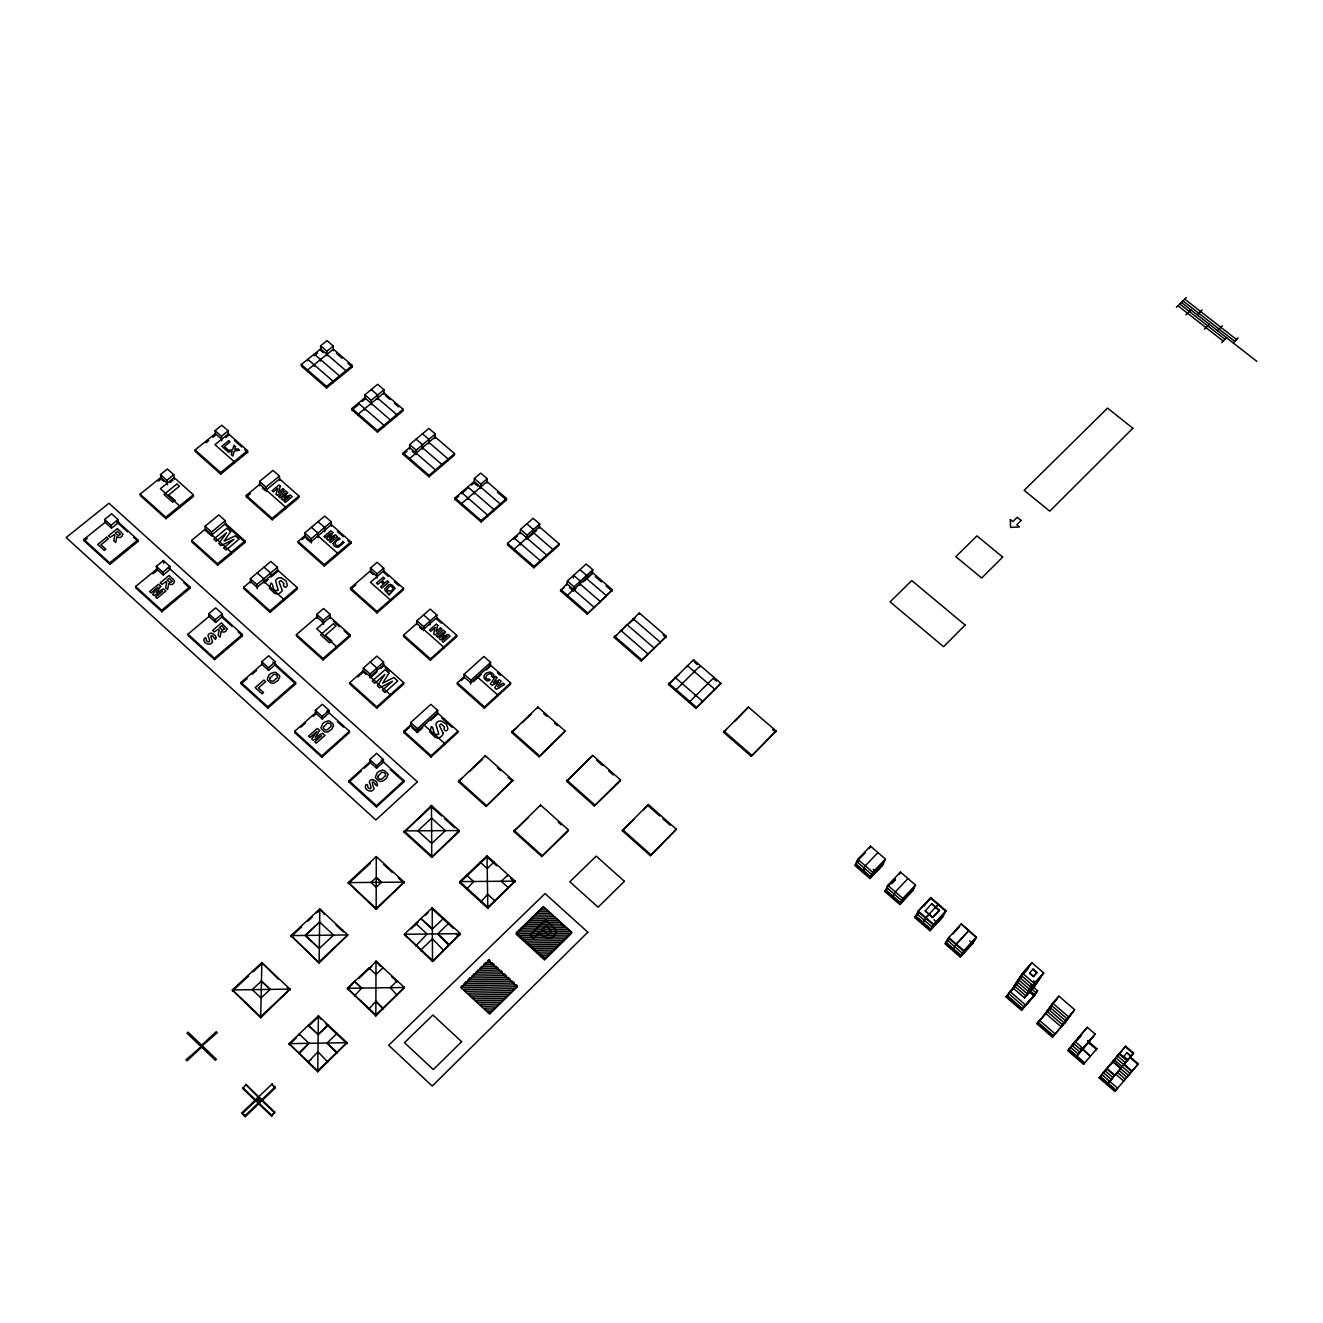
<?xml version="1.0" encoding="UTF-8"?>
<svg xmlns="http://www.w3.org/2000/svg" width="1323" height="1323" viewBox="0 0 1323 1323"><rect width="100%" height="100%" fill="white"/><g stroke="black" fill="none" stroke-linecap="round" stroke-linejoin="round"><path stroke-width="1.5" d="M366.058 674.416L363.362 672.018L363.378 668.032L376.89 656.109L383.604 662.112L383.538 666.081L380.859 668.462M364.768 410.18L364.768 408.675M383.968 394.32L384.017 389.772L377.65 384.282L364.834 394.833L364.817 399.381L362.254 401.497M371.184 404.888L371.201 400.34L364.834 394.833M370.076 678.021L370.093 674.069L383.604 662.112M388.251 576.332L383.687 572.313L383.753 568.113L377.154 562.292L370.523 568.014L370.506 572.197L373.136 574.529M369.745 759.567L369.729 762.031L376.559 768.216L383.422 761.998L383.455 759.534L376.625 753.366L369.745 759.567L376.592 765.769L376.559 768.216M368.885 968.965L376.013 961.126L404.408 987.471L375.848 1015.932L347.387 988.298L368.902 967.841L375.98 974.472L383.108 967.642L383.075 968.767M368.72 1009.267L375.914 1001.313L383.009 1009.052M377.584 399.596L377.617 395.048L371.25 389.541M358.335 415.505L358.318 414L383.984 392.815L403.102 409.303L403.068 410.808L377.485 432.125L377.502 430.62L351.951 408.46L364.817 397.859L390.335 419.937L390.318 421.442M377.088 578.019L377.121 573.835L383.753 568.113M377.088 576.58L370.506 570.759L350.545 587.974L350.545 589.413L376.989 612.88L377.005 611.474L403.515 588.338L383.703 570.858L370.457 582.318L390.302 599.865L390.268 601.304M390.235 696.096L390.268 694.74L363.362 670.629L349.801 682.618L349.801 683.991L376.724 708.185L376.724 706.829L403.73 682.718L383.571 664.708L370.076 676.648M370.473 761.37L349.024 780.752L349.04 782.042L376.443 806.98L376.46 805.724L403.945 780.57L381.156 759.948M376.294 857.767L376.311 856.593L404.177 882.11L376.145 909.496L348.23 882.606L376.311 856.593L376.145 909.496M375.848 1015.932L376.013 961.126L380.247 966.137M383.918 426.767L383.935 425.278L358.401 403.151L358.401 404.673L351.968 409.981L377.485 432.125M396.702 416.117L396.735 414.612L377.601 398.091M409.617 459.991L409.65 458.519L435.168 436.954L454.533 453.64L454.434 455.112L428.999 476.809L403.168 454.401L403.201 452.913L409.617 447.521L435.449 469.897L435.383 471.352M403.515 588.338L403.465 589.777L376.989 612.88M443.536 648.468L443.618 647.079L416.877 623.398L403.614 635.106L403.581 636.512L430.322 660.26L456.667 636.727L456.766 635.338L436.722 617.643L423.542 629.301M409.568 448.993L409.717 444.561L428.867 428.42L435.317 433.977L435.102 438.442M403.73 682.718L403.68 684.074L376.724 708.185M403.796 732.512L403.829 731.189L410.593 725.087L417.39 731.189L437.533 712.915L457.94 731.156L457.841 732.479L431.033 757.004L403.796 732.512L409.187 727.633M201.642 1047.188L201.708 1045.236L216.228 1031.692L217.22 1032.651L186.014 1059.855L187.023 1060.814L201.642 1047.188L215.335 1060.302L216.41 1059.293L202.7 1046.195M376.443 806.98L403.895 781.843L403.945 780.57M397.264 995.343L390.186 987.636L397.297 980.823L397.264 981.931L391.591 976.672M416.017 454.583L416.166 450.151L435.317 433.977M404.011 832.084L431.463 805.509L459.164 830.563L459.064 831.737L431.761 857.337L404.011 832.084L429.958 808.055M410.543 726.41L410.692 722.573L430.885 704.332L437.681 710.401L437.45 714.255L430.769 720.324M422.401 449.175L422.566 444.743L416.117 439.17M441.27 623.133L436.64 619.048L436.871 614.98L430.19 609.093L416.977 620.735L416.828 624.803L416.877 623.398M428.751 443.8L428.95 439.352L422.5 433.795M411.9 727.633L417.34 732.512L417.506 728.692L437.681 710.401M428.999 476.809L429.065 475.337L454.533 453.64M423.492 630.707L423.674 626.655L436.871 614.98M430.074 624.869L430.273 620.818L423.592 614.914M415.62 924.595L415.67 923.487L427.131 934.071M415.703 945.962L427.131 934.021M430.322 660.26L430.405 658.887L456.766 635.338M441.75 465.928L441.832 464.456L422.45 447.703M420.846 919.634L420.912 918.526L432.356 929.044L443.652 918.278L443.569 919.386M431.033 757.004L431.1 755.714L457.94 731.156M448.1 460.52L448.183 459.048L428.817 442.329M421.012 950.857L421.078 949.765M431.827 856.179L404.061 830.894L459.164 830.563L431.761 857.337L431.463 805.509L431.397 806.716L441.584 815.944M461.495 504.989L461.595 503.567L486.963 481.622L506.544 498.506L506.411 499.945L481.109 522.006L454.98 499.333L455.062 497.895L474.147 481.456L500.243 503.997L500.111 505.436M444.478 744.7L444.561 743.394L424.121 725.087M461.347 493.843L461.446 492.404L487.592 515.044L487.459 516.466M432.588 960.382L404.292 934.286L460.421 933.641L432.522 961.474L404.292 934.286L432.208 907.793L460.421 933.641L432.522 961.474L432.208 907.793L432.141 908.918L453.26 928.266M467.697 488.369L467.796 486.93L493.926 509.52L493.793 510.943M467.862 499.482L467.962 498.043M457.345 682.817L457.245 684.173L484.334 708.235L510.513 684.272L510.661 682.916L490.37 665.006L470.707 682.833L463.943 676.847L457.345 682.817L484.466 706.895L484.334 708.235M471.501 485.094L474.031 482.912L474.362 478.546L480.696 473.088L487.211 478.711L486.847 483.06M474.213 494.008L474.312 492.553M486.318 669.934L490.238 666.379L490.618 662.41L483.871 656.456L464.141 674.283L463.844 678.219L461.198 680.601M443.85 950.575L432.439 938.9L421.078 949.815M480.53 488.518L480.877 484.185L487.211 478.711M458.453 781.661L485.293 755.648L512.828 780.239L486.021 806.451L458.453 781.661L462.471 777.924M481.109 522.006L481.225 520.584L506.544 498.506M448.844 924.231L448.944 923.123L437.665 933.955L449.076 945.565M470.591 684.206L470.922 680.27L490.618 662.41M494.025 862.133L515.077 881.135L487.79 908.339L459.693 882.772L459.792 881.614L487.029 855.766L494.025 862.083L493.892 863.258M466.523 876.273L466.622 875.131L473.634 881.548L466.688 889.139M485.177 756.888L485.293 755.648M546.465 556.487L546.631 555.098L520.204 532.243L507.552 543.406L507.404 544.811L533.847 567.765L558.984 545.291L559.182 543.902L539.371 526.802L514.151 549.144L514.002 550.533M497.465 696.212L497.597 694.873L477.272 676.88M513.737 539.222L513.886 537.816L540.346 560.737L540.164 562.126M480.133 863.357L480.249 862.199L487.244 868.583L494.025 862.083M486.021 806.451L512.828 780.239M520.055 533.649L520.518 529.415L533.119 518.285L539.718 523.974L539.205 528.224M480.745 901.939L487.691 894.265L494.736 900.715L494.604 901.79M520.336 544.944L520.485 543.538M526.637 539.354L527.116 535.12L539.718 523.974M487.79 908.339L487.029 855.766L486.897 856.924L496.687 865.788M532.921 533.781L533.434 529.547L526.819 523.842M511.588 732.429L537.849 706.978L565.219 731.123L538.99 756.773L511.588 732.429L518.136 726.36M533.847 567.765L534.012 566.376L559.182 543.902M507.9 875.925L508.049 874.768L501.285 881.3L508.313 887.667L508.164 888.758M513.787 831.406L540.528 804.996L568.394 829.885L568.179 831.076L541.719 856.51L513.787 831.406L528.34 817.581M552.733 550.881L552.915 549.492L533.086 532.375M537.684 708.252L537.849 706.978M567.137 596.623L567.335 595.267L592.406 572.545L612.45 589.826L587.214 614.054L560.456 590.835L566.955 583.774L593.713 606.959L593.498 608.315M538.99 756.773L565.219 731.123M566.757 585.146L567.352 581.029L586.172 564.028L592.853 569.783L592.175 573.917L583.443 581.839M573.223 578.101L573.636 575.34L580.334 581.128L579.689 585.246M540.346 806.187L540.528 804.996M569.419 587.462L573.421 590.918L574.05 586.817L592.853 569.783M541.719 856.51L568.394 829.885M585.94 579.573L586.602 575.439L579.921 569.667M587.214 614.054L612.45 589.826M566.591 781.281L592.754 755.416L620.454 779.875L620.189 781.099L594.341 805.939L566.591 781.281L592.754 755.416M599.749 602.593L599.981 601.237L579.904 583.873M605.984 596.888L606.215 595.515L586.155 578.201M614.153 637.405L639.323 612.996L666.345 636.313L641.225 660.905L614.153 637.405L616.65 635.09M594.341 805.939L620.454 779.875M632.841 620.09L633.122 618.751L660.16 642.102L659.879 643.425M639.042 614.335L639.323 612.996M641.225 660.905L666.345 636.313M647.46 655.067L647.741 653.744L620.652 630.277L620.404 631.617L626.887 624.506L653.959 647.923L653.678 649.229M622.273 830.745L648.32 804.483L676.367 829.24L650.37 855.7L622.273 830.745L633.717 819.599M668.479 684.537L693.55 659.764L720.903 683.346L695.898 708.334L668.479 684.537L678.815 674.73M674.697 678.649L674.995 677.359L702.43 701.107L702.083 702.381M675.325 690.474L700.363 665.634L700.032 666.941M643.739 809.858L648.32 804.483M681.527 684.57L681.841 683.28M687.067 666.908L687.381 665.601L714.767 689.25L714.403 690.54M693.219 661.07L693.55 659.764M693.88 672.795L694.211 671.505M689.035 702.364L714.04 677.442L713.692 678.732L716.438 681.097M650.37 855.7L676.367 829.24M695.22 696.427L695.551 695.154M695.898 708.334L720.903 683.346M707.557 684.619L707.904 683.33M723.483 732.247L748.421 707.077L776.105 730.957L751.232 756.326L723.483 732.247L726.36 729.436M748.421 707.077L735.042 721.002M751.232 756.326L776.105 730.957M857.784 859.289L855.022 865.556L869.906 878.505L882.524 865.325L885.434 859.074L870.484 846.125L857.784 859.289L872.767 872.287L869.906 878.505M869.459 848.423L870.484 846.125M862.96 870.898L862.464 872.022L864.994 869.393M863.224 870.336L865.275 865.788L877.959 852.591M876.488 871.344L873.246 869.327M912.672 890.677L899.838 904.519L884.839 891.487L887.783 885.352L900.434 872.055L915.483 885.087L912.39 891.222M899.342 874.321L900.434 872.055M892.33 898.003L892.876 896.895M893.141 896.332L895.324 891.884L907.958 878.571M899.838 904.519L902.865 898.433L915.483 885.087M914.871 917.6L918.278 911.018L930.863 897.606L946.028 910.737L942.456 917.286L929.953 930.714L914.871 917.6L919.32 912.589M930.863 897.606L923.834 906.338M925.224 910.952L932.814 917.534L925.224 910.952L931.805 903.675L939.396 910.257L932.814 917.534M931.805 903.675L939.098 910.803M922.396 924.149L922.974 923.057M923.256 922.528L925.852 917.616L938.437 904.171L935.344 907.71M929.953 930.714L933.459 924.215L918.278 911.018M936.8 922.908L934.071 919.75M961.226 923.901L976.159 937.643L963.657 951.237L948.376 937.974L961.226 923.901L976.473 937.097L972.703 943.514L960.266 957.058L945.085 943.861L948.69 937.445L963.971 950.708L960.266 957.058M952.659 950.46L953.271 949.401M953.569 948.872L956.314 944.076L968.849 930.499L956.016 944.605M1028.351 990.15L1034.503 995.475L1021.472 1010.292L1006.092 996.93L1016.874 983.419M1022.481 973.199L1012.889 987.851L1024.482 997.906L1033.776 987.537L1043.665 972.901L1031.907 962.747L1022.481 973.199L1034.255 983.386L1024.482 997.906M1031.907 962.747L1021.091 975.316L1032.833 985.486L1042.226 975.018M1029.542 973.1L1033.461 976.49L1029.542 973.1L1033.031 969.081L1036.967 972.471L1033.461 976.49M1033.031 969.081L1036.604 973M1013.782 1003.611L1014.46 1002.602M1021.472 1010.292L1037.645 990.877L1030.882 985.023M1033.809 996.5L1037.645 990.877M1065.759 1021.753L1052.397 1037.182L1036.901 1023.721L1051.702 1006.323M1052.711 1003.115L1045.55 1013.269L1061.079 1026.747L1074.607 1009.681L1058.929 996.12L1052.711 1003.115L1068.405 1016.709M1049.222 1009.846L1049.933 1008.854L1036.901 1023.721M1054.58 1002.272L1058.929 996.12M1044.641 1030.435L1045.352 1029.459M1052.397 1037.182L1067.214 1019.768M1064.668 1023.241L1074.607 1009.681M1080.18 1036.686L1081.288 1035.214M1076.442 1056.498L1075.715 1057.457L1095.163 1034.09L1087.308 1027.293L1071.977 1045.335L1079.816 1052.132L1093.625 1036.074M1076.823 1056.002L1095.163 1034.09M1088.316 1042.937L1096.486 1049.205M1082.826 1048.229L1074.954 1041.399L1067.926 1050.677L1083.504 1064.238L1084.628 1062.799L1069.017 1049.238M1095.725 1050.164L1096.866 1048.726L1087.523 1040.622M1130.338 1057.011L1138.293 1063.89L1114.826 1091.475L1099.148 1077.832L1106.904 1068.306L1114.826 1075.186L1108.145 1083.239M1107.963 1067.429L1119.44 1053.356L1127.428 1060.269M1111.337 1063.692L1115.636 1058.417M1117.224 1056.482L1125.608 1046.195L1133.596 1053.091L1123.789 1064.651M1126.915 1052.728L1130.917 1056.184L1126.915 1052.728L1123.822 1056.316L1127.824 1059.789L1115.818 1074.243L1123.69 1081.073L1138.293 1063.89M1114.826 1091.475L1117.588 1088.201L1101.844 1074.524M1133.596 1053.091L1124.186 1064.172L1132.157 1071.068M1112.246 1078.493L1106.971 1084.645L1120.978 1068.041L1113.056 1061.178M1125.608 1046.195L1115.835 1057.772L1131.744 1071.547M1120.399 1052.595L1103.382 1072.622L1111.27 1079.469M1099.148 1077.832L1114.065 1060.351M1083.504 1064.238L1096.866 1048.726M1090.582 1040.01L1078.311 1054.084L1070.505 1047.287M1087.308 1027.293L1073.466 1043.367L1081.321 1050.181M1081.553 1034.652L1068.653 1049.718L1084.265 1063.279M1080.544 1036.19L1068.289 1050.197L1083.884 1063.758M1073.118 1011.715L1065.462 1020.744L1049.834 1007.2L1052.298 1004.405M1070.158 1015.75L1063.99 1022.745L1048.395 1009.234L1052.099 1005.05M1068.686 1017.767L1062.534 1024.746L1046.973 1011.252L1049.437 1008.473M1057.474 998.17L1051.272 1005.166L1066.933 1018.727M1050.28 1008.341L1037.96 1022.232L1053.472 1035.711M1034.255 983.386L1043.665 972.901M1040.804 977.118L1031.427 987.586L1019.702 977.432L1029.096 966.997M1039.398 979.218L1030.038 989.67L1018.33 979.533L1027.706 969.114M1037.976 981.319L1028.632 991.737L1016.957 981.616L1022.315 975.679M1035.165 985.47L1025.854 995.855L1014.245 985.784L1019.57 979.863M1016.709 984.163L1008.44 993.358L1023.87 1006.77L1036.24 992.928L1030.088 987.586M1014.675 987.256L1006.439 996.417L1021.819 1009.796M1006.092 996.93L1008.573 994.168M1033.825 975.961L1036.967 972.471M1022.266 976.291L1015.601 983.7L1027.243 993.805L1036.571 983.402L1033.66 980.872M963.971 950.708L976.473 937.097M974.902 939.793L962.416 953.37L947.185 940.124M973.645 941.926L961.176 955.487L945.978 942.274M973.331 942.456L960.564 956.546L945.383 943.332L949.534 938.834M952.742 934.121L959.688 926.613M949.732 938.205L945.68 942.803L960.878 956.016M933.095 916.988L939.396 910.257M946.028 910.737L933.162 924.76L917.98 911.58L930.582 898.168L945.73 911.282M944.523 913.465L931.987 926.927L916.856 913.78M943.332 915.665L930.532 929.639L915.433 916.508L919.204 912.49M942.753 916.74L930.234 930.168L915.152 917.054M925.571 918.162L929.755 913.68M914.358 887.336L901.757 900.665L886.708 887.584L895.125 878.737M913.234 889.552L900.649 902.865L885.649 889.817M912.953 890.114L900.384 903.427L885.385 890.379M892.645 882.458L895.439 879.514M891.685 883.747L895.456 879.778M884.839 891.487L887.634 888.279M872.767 872.287L885.434 859.074M884.376 861.356L871.725 874.553L856.775 861.571L865.225 852.806M883.317 863.638L870.418 877.381L855.518 864.415M882.788 864.762L870.17 877.943L855.27 864.994M858.577 860.942L855.766 863.853L870.683 876.818M1233.218 342.922L1238.146 337.977M1221.658 342.707L1226.603 337.762M1217.491 330.651L1222.435 325.739M1204.41 329.212L1209.371 324.3M1197.232 314.824L1202.194 309.946M571.486 933.426L544.53 959.985L516.069 934.071L533.152 917.451M1185.954 314.791L1190.932 309.896M1176.395 307.3L1186.351 297.576M274.655 1111.998L271.579 1116.149L274.655 1111.998L245.88 1084.48L242.837 1088.631L255.752 1101.001M317.735 1071.779L346.973 1042.673L318.396 1015.799L289.042 1043.665L317.735 1071.779L318.396 1015.799L321.241 1019.471M261.673 1101.001L275.283 1088.002L272.108 1083.967L242.026 1112.693L242.175 1113.768L245.235 1116.711L260.3 1102.307M310.773 1059.69L307.879 1062.452L317.933 1051.735L327.839 1062.088M298.948 1053.984L308.987 1043.285L299.18 1034.007L299.246 1035.082M298.866 1052.976L309.003 1043.318M328.203 1025.011L318.165 1034.586L308.358 1025.342L308.408 1026.367L318.446 1016.841M243.548 1112.461L255.885 1100.686M257.042 1101.265L260.251 1098.222M245.235 1116.711L245.086 1115.62L275.167 1086.878M289.125 1044.69L296.352 1037.827M347.403 989.356L354.581 981.418L361.675 988.049L354.498 995.987M358.88 978.458L371.73 966.253M411.255 928.746L418.233 922.114M425.196 915.499L427.974 912.87M459.693 882.772L485.541 858.214M319.108 961.871L347.817 934.948L319.786 908.934L290.994 935.609L319.141 962.946L347.817 934.948L290.994 935.609L319.141 962.946L319.786 908.934L324.251 914.176M260.697 1017.767L290.035 989.124L261.838 962.615L232.319 989.951L260.697 1017.767L261.838 962.615L278.243 979.037M252.197 989.67L261.408 981.054L270.223 989.372L261.011 998.005L252.18 989.621M333.644 935.063L319.273 948.541L305.233 935.444L319.62 922.032L333.644 935.113M376.245 877.513L370.986 882.441L376.228 887.253L381.487 882.309L376.245 877.513L381.487 882.358M319.62 922.081L305.233 935.444L319.273 948.492M232.451 991.026L248.674 975.994M253.09 971.892L261.954 963.706M291.077 936.717L301.661 926.894M307.713 921.288L312.261 917.087M316.809 912.87L319.835 910.075M348.247 883.747L370.39 863.241M469.334 771.557L482.515 759.352M522.056 722.722L531.184 714.271M629.12 623.546L635.321 617.791M484.466 706.895L510.661 682.916M376.592 765.769L383.455 759.534M417.34 732.512L422.715 727.633M473.221 681.808L481.092 674.68M573.421 590.918L575.935 588.652M349.04 782.042L361.278 770.962M364.338 768.2L370.457 762.66M560.456 590.835L564.226 587.429M349.404 731.239L349.421 732.562L321.803 757.252L321.77 755.946L349.404 731.239L326.897 710.881M322.233 719.001L329.129 712.899L329.063 710.368L322.316 704.249L315.403 710.352L315.502 712.899L322.233 719.001L322.167 716.471L315.403 710.352M371.416 676.83L376.823 672.051L376.857 668.065L370.142 662.062M527.894 538.229L536.691 530.44M321.803 757.252L294.748 732.611L294.665 731.288L316.23 712.237M300.9 727.17L305.514 723.102M313.204 716.305L316.28 713.593M357.954 676.797L363.362 672.018M514.994 538.114L517.525 535.881M322.167 716.471L329.063 710.368M295.558 682.519L295.624 683.892L267.858 708.136L267.742 706.78L295.558 682.519L272.869 661.996M350.165 634.875L350.182 636.28L323.06 659.945L323.027 658.556L350.165 634.875L330.254 617.08L316.693 628.805L336.637 646.682L336.67 648.072M268.586 670.397L275.531 664.411L275.349 661.781L268.685 655.761L261.722 661.748L261.937 664.378L268.586 670.397L268.404 667.784L261.722 661.748M316.908 618.436L316.776 614.319L323.556 608.481L330.188 614.401L330.287 618.503M267.858 708.136L241.117 683.793L241.001 682.42L262.682 663.733M323.06 659.945L296.484 636.049L296.418 634.643L316.858 617.014L323.49 622.935M241.117 683.793L247.318 678.451M251.949 674.449L256.596 670.447M350.545 589.413L355.887 584.816M454.98 499.333L458.8 496.042M462.62 492.751L466.424 489.46M268.404 667.784L275.349 661.781M323.523 624.357L323.407 620.255L330.188 614.401M242.357 634.395L242.473 635.817L214.558 659.615L214.409 658.226L242.357 634.395L221.851 615.856M270.057 612.301L269.975 610.862L297.262 587.61L277.582 570.031L257.109 587.329L250.56 581.459L243.68 587.247L243.812 588.685L270.057 612.301L297.328 589.049L297.262 587.61M324.284 566.079L324.234 564.623L350.893 541.901L331.329 524.619L311.318 541.52L304.803 535.749L298.088 541.405L298.155 542.877L324.284 566.079L350.909 543.373L350.893 541.901M215.599 622.389L215.302 619.71L222.297 613.806L215.699 607.852L208.72 613.74L209.017 616.435L215.599 622.389L222.562 616.501L222.297 613.806M257.224 588.785L256.894 584.601L277.417 567.269L270.868 561.415L250.328 578.713L250.675 582.897M311.385 543.009L311.219 538.742L331.279 521.808L324.763 516.069L304.687 532.954L304.869 537.237L302.19 539.486M268.139 579.54L264.054 582.996L263.757 578.796L257.191 572.925M272.24 576.084L277.681 571.486L277.417 567.269M214.558 659.615L188.164 635.586L187.982 634.164L209.762 615.807M403.168 454.401L407.004 451.16M157.503 568.477L135.608 586.502L135.839 587.958L161.919 611.689L189.983 588.322L189.801 586.866L168.352 567.468M231.442 553.775L231.31 552.303L205.379 529.051L191.587 540.412L191.769 541.901L217.7 565.219L245.119 542.397L244.987 540.909L225.555 523.544L211.845 534.856M285.636 508.644L285.553 507.139L259.755 484.301L246.276 495.397L246.392 496.902L272.207 519.823L298.981 497.514L298.915 496.009L279.583 478.943L266.188 489.99M161.919 611.689L161.704 610.25L189.801 586.866M217.7 565.219L217.551 563.747L244.987 540.909M272.207 519.823L272.108 518.335L298.915 496.009M377.502 430.62L403.102 409.303M163.258 574.976L162.861 572.214L169.873 566.426L163.374 560.539L156.346 566.31L156.759 569.088L163.258 574.976L170.254 569.188L169.873 566.426M212.011 536.344L211.548 532.044L225.29 520.716L218.808 514.928L205.082 526.24L205.545 530.556L210.704 535.187M266.287 491.511L266.006 487.129L279.418 476.065L272.985 470.376L259.556 481.423L259.854 485.822M371.201 400.34L384.017 389.772M153.038 573.802L157.718 569.932M246.392 496.902L250.444 493.578M137.873 539.916L138.121 541.405L109.925 564.359L109.66 562.887L137.873 539.916L116.705 520.749M193.34 494.769L193.522 496.29L165.987 518.715L165.772 517.21L193.34 494.769L174.14 477.603L160.364 488.716L179.597 505.965L179.796 507.47M247.533 450.663L247.666 452.218L220.743 474.13L220.594 472.592L247.533 450.663L228.432 433.795L214.971 444.66L234.105 461.595L234.237 463.133M352.282 365.479L352.298 367.017L326.583 387.953L326.549 386.432L352.282 365.479L333.379 349.173L307.581 369.993L307.647 371.531M109.925 564.359L84.159 540.909L87.301 538.378M158.33 481.192L161.075 478.976L160.48 474.544L167.376 469.004L173.776 474.709L174.338 479.141M206.074 442.758L208.769 440.592M212.821 437.334L215.517 435.168L215.07 430.653L221.817 425.229L228.184 430.851L228.565 435.366L225.886 437.533M317.487 353.076L314.279 355.655L314.229 354.117L339.449 375.93L339.482 377.452M111.529 528.125L111.049 525.281L118.094 519.592L111.661 513.787L104.616 519.459L105.112 522.304L111.529 528.125L118.574 522.453L118.094 519.592M167.459 484.698L166.88 480.266L173.776 474.709M221.851 440.774L221.437 436.276L228.184 430.851M326.996 355.904L326.897 351.257L333.33 346.064L327.029 340.639L320.596 345.816L320.712 350.479L323.225 352.646M170.204 482.465L172.966 480.249M84.159 540.909L83.862 539.404L105.873 521.709M165.987 518.715L140.354 495.678L140.122 494.141L160.877 477.438L167.26 483.16M220.743 474.13L195.242 451.474L195.076 449.919L215.351 433.597L221.718 439.219M326.583 387.953L301.346 366.074L301.28 364.52L320.679 348.925L345.882 370.688L345.898 372.226M277.417 578.498L276.226 579.59A4.581 3.986 -2.1 0 0 275.581 580.797L278.161 590.157A1.951 1.687 -2.3 0 1 277.549 590.505C271.413 591.861 274.241 584.005 271.017 583.046L269.412 588.239L274.523 593.299A5.805 5.06 -2.3 0 0 275.3 593.58A5.176 4.515 -2.3 0 0 278.012 593.68L278.409 593.614A4.151 3.622 -2.3 0 0 279.815 593.117L281.716 591.414A4.862 4.234 -2.3 0 0 282.295 590.323L279.07 582.153L280.278 580.615A2.381 2.084 -2.1 0 1 281.137 580.747L283.932 583.493A2.431 2.117 -2.1 0 1 283.883 584.187C282.229 585.626 285.57 588.537 286.529 586.701A5.11 4.449 -2.1 0 0 287.339 584.898L286.066 580.88L281.402 577.886M539.404 953.982L549.806 953.85M541.421 955.818L547.887 955.735M543.439 957.654L545.969 957.62M526.802 922.627L560.654 922.247M524.884 924.496L562.655 924.066M522.965 926.348L564.673 925.885M521.047 928.217L566.674 927.704M519.129 930.102L568.692 929.523M517.21 931.971L570.709 931.342M517.243 933.823L570.775 933.195M456.319 934.782L460.321 934.749M519.261 935.642L568.873 935.063M521.262 937.478L566.972 936.932M523.28 939.313L565.07 938.801M525.297 941.133L563.168 940.686M527.298 942.968L561.266 942.555M529.316 944.804L559.364 944.44M531.333 946.64L557.446 946.309M533.351 948.475L555.544 948.194M535.368 950.311L553.626 950.079M537.386 952.147L551.724 951.965M542.083 907.76L544.596 907.727M540.181 909.612L546.597 909.546M538.279 911.464L548.598 911.349M536.377 913.317L550.616 913.168M534.459 915.169L552.617 914.987M532.557 917.037L554.618 916.789M530.639 918.89L556.636 918.609M528.72 920.758L558.637 920.428M1184.763 299.13L1236.575 339.564M1182.96 300.883L1234.789 341.334M1181.373 302.438L1256.85 361.377M1179.785 303.992L1225.015 339.349M1177.983 305.745L1223.246 341.119M336.307 353.224L342.128 358.252M347.932 363.263L352.298 367.017M385.44 395.594L389.838 399.397M394.254 403.201L398.653 407.004M497.382 492.156L506.411 499.945M595.251 576.58L601.419 581.888M606.033 585.874L612.202 591.183M663.055 635.04L666.048 637.636M694.575 662.244L697.304 664.593M772.632 729.552L775.708 732.214M320.596 345.816L326.897 351.257M474.362 478.546L480.877 484.185M474.031 482.912L477.934 486.285M1125.211 1046.691L1133.183 1053.588M520.518 529.415L527.116 535.12M1129.925 1057.507L1137.896 1064.387M1119.026 1053.852L1127.014 1060.765M1117.422 1055.82L1125.393 1062.716M409.717 444.561L416.166 450.151M567.352 581.029L574.05 586.817M412.148 451.226L414.727 453.458M1114.247 1059.723L1130.123 1073.466M1112.66 1061.658L1128.502 1075.384M1028.699 989.637L1034.851 994.979L1022.497 1008.788L1007.101 995.392M1028.021 990.662L1034.156 995.987M969.676 940.885L972.703 943.514M1118.993 1070.439L1126.898 1077.286M301.28 364.52L326.549 386.432M403.201 452.913L429.065 475.337M455.062 497.895L481.225 520.584M507.552 543.406L534.012 566.376M560.654 589.463L587.445 612.698M614.401 636.082L641.506 659.598M668.793 683.247L696.229 707.061M723.846 731.007L751.613 755.086M1117.406 1072.341L1125.294 1079.188M1106.508 1068.786L1114.429 1075.665M1081.404 1047.634L1090.384 1056.234L1081.023 1048.114M1104.953 1070.704L1112.858 1077.567M887.783 885.352L902.865 898.433M1009.78 991.307L1025.242 1004.736M1039.365 1020.231L1054.911 1033.743M915.714 915.963L930.813 929.093M1100.289 1076.409L1116 1090.069M1006.77 995.905L1022.166 1009.3M1037.612 1022.729L1053.108 1036.19M1099.909 1076.889L1115.62 1090.532M885.104 890.941L900.103 903.973M1037.265 1023.225L1052.744 1036.686M1099.529 1077.352L1115.223 1091.012M234.436 440.542L241.778 447.025M244.722 449.622L247.666 452.218M337.382 531.416L343.401 536.741M347.899 540.71L350.909 543.373M394.337 581.707L398.901 585.742M497.481 672.762L500.375 675.325M543.753 713.61L546.796 716.289M554.387 723.003L557.413 725.682M596.656 760.328L602.494 765.471M608.646 770.896L613.244 774.98M648.022 805.674L659.83 816.093M662.773 818.689L670.149 825.205M215.07 430.653L221.437 436.276M318.082 521.675L324.615 527.43L324.714 531.73M370.523 568.014L377.121 573.835M259.556 481.423L266.006 487.129M311.401 527.298L317.933 533.07L318.066 537.353M416.977 620.735L423.674 626.655M318.016 535.881L337.613 553.229L337.63 554.684M262.434 488.104L264.997 490.37M419.49 627.168L422.153 629.533M304.687 532.954L311.219 538.742M464.141 674.283L470.922 680.27M306.175 538.395L310.078 541.851M195.076 449.919L220.594 472.592M246.276 495.397L272.108 518.335M298.088 541.405L324.234 564.623M350.545 587.974L377.005 611.474M403.614 635.106L430.405 658.887M511.736 731.172L539.172 755.532M566.79 780.057L594.573 804.731M622.538 829.554L650.668 854.542M245.119 542.397L225.687 525.033L225.29 520.716M333.346 621.231L339.465 626.705M344.063 630.806L350.182 636.28M384.976 667.371L389.293 671.224M441.816 718.157L452.019 727.27M497.398 767.82L500.458 770.548M508.082 777.378L512.679 781.463M558.306 822.245L561.217 824.841M160.48 474.544L166.88 480.266M264.038 567.17L270.603 573.024L270.868 577.241M316.776 614.319L323.407 620.255M161.075 478.976L163.639 481.258M205.082 526.24L211.548 532.044M363.378 668.032L370.093 674.069M263.955 581.541L283.651 599.203L283.734 600.642M250.328 578.713L256.894 584.601M410.692 722.573L417.506 728.692M140.122 494.141L165.772 517.21M191.587 540.412L217.551 563.747M243.68 587.247L269.975 610.862M296.418 634.643L323.027 658.556M349.801 682.618L376.724 706.829M403.829 731.189L431.1 755.714M458.535 780.421L486.153 805.244M513.936 830.216L541.901 855.353M116.953 522.254L127.537 531.829M133.573 537.303L138.121 541.405M183.864 582.781L189.983 588.322M221.999 617.295L232.236 626.556M238.09 631.848L242.473 635.817M274.886 665.138L295.624 683.892M337.431 721.713L343.434 727.137M390.235 769.49L403.895 781.843M444.495 818.573L454.699 827.785M510.711 878.455L514.912 882.276M561.035 923.967L564.011 926.662M104.616 519.459L111.049 525.281M156.346 566.31L162.861 572.214M208.72 613.74L215.302 619.71M83.862 539.404L109.66 562.887M135.608 586.502L161.704 610.25M187.982 634.164L214.409 658.226M241.001 682.42L267.742 706.78M294.665 731.288L321.77 755.946M349.024 780.752L376.46 805.724M383.62 864.465L392.402 872.519M398.273 877.893L404.127 883.251M437.665 933.906L449.159 944.473M420.912 918.559L432.356 929.077M336.042 925.108L343.401 931.954M354.581 981.468L361.675 988.083M375.914 1001.346L383.042 1008.01M287.141 987.405L290.101 990.183M325.441 1023.423L346.99 1043.682M308.358 1025.308L318.165 1034.553L328.203 1024.978L328.236 1026.053M327.095 1042.971L336.968 1053.306M261.408 981.104L270.223 989.406M336.952 1052.298L327.095 1043.004L337.117 1033.379L337.15 1034.437M273.249 1086.051L275.283 1088.002M258.944 1097.941L245.88 1084.48M261.805 1100.703L274.771 1113.09M201.708 1045.236L188.048 1032.172L186.973 1033.164L200.633 1046.228M257.125 1098.288L260.168 1101.216M242.688 1087.523L271.463 1115.074M257.175 1102.373L271.579 1116.149M242.026 1112.693L245.086 1115.62M163.374 560.539L163.754 563.317M272.108 1083.967L272.224 1085.092M386.663 589.661L389.623 586.221A2.315 2.034 1.7 0 1 390.169 586.139A2.497 2.183 1.6 0 1 392.799 588.222M279.418 476.065L279.666 480.464M307.812 360.848L307.763 359.31L333.016 381.173L333.032 382.694M314.064 364.768L314.113 366.306M320.513 359.558L320.563 361.096M331.279 521.808L331.362 526.107M333.33 346.064L333.413 350.727M351.951 408.46L351.968 409.981M281.402 577.886A4.945 4.3 -2.1 0 0 280.013 577.738A5.127 4.465 -2.1 0 0 279.302 577.804A4.234 3.688 -2.1 0 0 277.417 578.498M386.663 589.661A2.365 2.084 1.6 0 0 387.656 591.1C387.507 589.066 391.161 593.514 392.782 589.016A2.315 2.034 1.7 0 0 392.881 588.305M391.674 586.502A2.878 2.53 1.6 0 1 392.303 587.015M372.606 779.627A3.208 2.911 -2.1 0 1 373.284 779.727L376.559 781.81L377.485 784.671A3.506 3.192 -2.1 0 1 376.956 785.961L375.054 784.357A1.703 1.555 -2.1 0 0 375.137 783.696C370.324 778.486 372.921 785.763 374.095 788.574A3.341 3.026 -2.3 0 1 373.714 789.368L372.424 790.592A2.844 2.596 -2.3 0 1 371.482 790.972L371.201 791.022A3.721 3.39 -2.3 0 1 368.555 790.641C361.956 788.21 367.596 780.024 367.877 787.499C373.185 791.534 370.457 784.903 369.315 782.141A3.208 2.911 -2.1 0 1 369.795 780.967A3.572 3.241 -2.1 0 1 370.605 780.173A2.977 2.696 -2.1 0 1 371.895 779.644A3.506 3.192 -2.1 0 1 372.606 779.611M443.023 732.909L442.94 734.133A4.912 4.432 1.9 0 1 442.395 735.29L440.526 737.076A4.201 3.787 1.9 0 1 439.137 737.622L438.723 737.688A5.226 4.73 1.9 0 1 435.995 737.606A5.854 5.292 1.9 0 1 435.201 737.324L429.876 732.066L431.348 726.625C434.688 727.633 431.91 735.786 438.161 734.381A1.968 1.77 1.9 0 0 438.773 734L435.879 724.227A4.63 4.167 2.1 0 1 436.474 722.97A5.275 4.746 2.1 0 1 437.665 721.812A4.267 3.853 2.1 0 1 439.534 721.052A5.176 4.664 2.1 0 1 440.245 721.002A4.994 4.498 2.1 0 1 441.667 721.134L446.463 724.227L447.885 728.427A5.16 4.664 2.2 0 1 447.108 730.313C446.165 732.264 442.742 729.238 444.363 727.716A2.464 2.216 2.2 0 0 444.396 726.972L441.485 724.144A2.414 2.183 2.1 0 0 440.609 724.012L439.451 725.632L443.023 732.909M387.837 774.798L386.481 778.354L382.843 781.033A5.524 5.027 -1.6 0 1 380.594 781.397A4.564 4.151 -1.6 0 1 379.023 781.099L375.831 778.205A4.664 4.234 -1.6 0 1 375.484 776.766L377.22 772.797A12.866 11.692 -1.4 0 1 378.709 771.491L382.281 770.184A5.772 5.242 -1.5 0 1 384.15 770.399L387.49 773.36A4.664 4.234 -1.4 0 1 387.837 774.798M333.413 725.517L332.007 729.023L328.369 731.636A5.507 4.945 -3 0 1 326.12 731.999A4.548 4.085 -3 0 1 324.565 731.685L321.406 728.824A4.647 4.167 -3 0 1 321.076 727.418L322.845 723.516A12.833 11.51 -2.8 0 1 324.333 722.226L327.906 720.952A5.755 5.16 -2.9 0 1 329.774 721.167L333.065 724.094A4.647 4.167 -2.9 0 1 333.413 725.517M216.062 637.438L216.013 638.099A3.473 3.043 -5.3 0 1 215.451 639.323L213.615 637.769A1.687 1.472 -5.3 0 0 213.714 637.14C209.051 632.129 211.531 639.059 212.523 641.804A3.308 2.894 -5.5 0 1 212.143 642.548L210.82 643.722A2.828 2.464 -5.5 0 1 209.877 644.069L209.596 644.103A3.704 3.225 -5.5 0 1 206.983 643.722C200.55 641.374 206.355 633.552 206.405 640.729C211.498 644.632 209.084 638.331 207.992 635.619A3.175 2.778 -5.3 0 1 208.505 634.494A3.539 3.093 -5.3 0 1 209.332 633.75A2.944 2.58 -5.3 0 1 210.622 633.254A3.489 3.043 -5.4 0 1 211.333 633.221A3.357 2.927 -5.3 0 1 212.044 633.32L214.855 635.007L216.062 637.438M493.777 675.838L493.214 677.591L491.693 676.417A2.166 1.935 4.9 0 0 491.858 675.491A2.514 2.249 4.9 0 0 491.147 674.333A2.795 2.514 4.9 0 0 490.75 674.035A2.216 1.984 4.9 0 0 489.576 673.672L486.765 675.143L485.756 677.393A2.051 1.836 4.8 0 0 486.103 678.186A2.712 2.431 4.8 0 0 486.451 678.534A2.166 1.935 4.8 0 0 487.774 679.112A2.133 1.902 4.8 0 0 488.402 679.079C492.669 679.03 487.922 682.37 485.888 680.088A5.937 5.309 4.9 0 1 484.979 679.327L484.45 678.649A3.853 3.44 4.8 0 1 484.003 677.574L483.937 676.764A4.399 3.936 4.8 0 1 484.185 675.557L485.177 674.035A8.153 7.31 4.9 0 1 486.401 672.994L489.543 672.101A4.382 3.919 4.9 0 1 491.627 672.762L492.007 673.01A5.441 4.879 4.8 0 1 492.95 673.903L493.165 674.201A4.217 3.771 4.9 0 1 493.777 675.838M279.649 676.83L278.227 680.27L274.556 682.85A5.49 4.862 -4.1 0 1 272.323 683.197A4.548 4.019 -4.1 0 1 270.768 682.9L267.659 680.072A4.63 4.101 -4.1 0 1 267.345 678.666L269.131 674.829A12.8 11.328 -4 0 1 270.636 673.572L274.208 672.332A5.739 5.077 -4 0 1 276.06 672.547L279.318 675.441A4.63 4.101 -4 0 1 279.649 676.83M226.944 628.805L226.2 630.806A4.664 4.085 -4.8 0 1 225.357 631.518L224.827 631.799A2.844 2.481 -4.8 0 1 223.058 632.047L221.189 631.269L220.131 637.19L218.097 635.338L219.205 630.128A4.796 4.184 -5.1 0 0 218.411 629.136L214.343 631.931L212.623 630.376L221.503 622.868L226.944 628.805M333.032 543.505L333.71 545.39A8.203 7.111 0.4 0 0 334.884 546.515L337.663 547.358A2.266 1.968 0.3 0 0 338.589 547.011L344.096 542.529L342.707 541.322C338.275 550.285 329.625 543.025 340.11 539.023L338.721 537.799L333.032 543.505M174.487 581.31L173.726 583.278A4.647 4.019 -5.5 0 1 172.866 583.972L172.337 584.253A2.844 2.448 -5.5 0 1 170.584 584.485L168.716 583.708L167.608 589.545L165.607 587.726L166.681 582.451A4.779 4.118 -5.8 0 0 165.97 581.607L161.902 584.369L160.199 582.815L169.129 575.439L174.305 580.516A2.497 2.166 -5.5 0 1 174.471 581.111L174.487 581.31M377.849 776.403L377.898 777.279A2.596 2.365 -1.6 0 0 378.246 778.056L378.428 778.288A3.208 2.911 -1.6 0 0 379.172 778.916A2.927 2.663 -1.6 0 0 381.719 779.164L385.39 775.824A2.944 2.663 -1.5 0 0 381.652 772.434L377.849 776.403M122.675 534.376L122.047 536.162A4.647 3.952 -6 0 1 121.021 537.006L120.492 537.287A2.828 2.414 -6 0 1 118.756 537.518L116.887 536.741L115.729 542.48L113.745 540.677L114.886 535.484A4.763 4.052 -6.3 0 0 114.175 534.657L110.09 537.353L108.403 535.832L117.383 528.588L122.493 533.599A2.497 2.133 -6 0 1 122.659 534.178L122.675 534.376M323.424 727.071L323.474 727.931A2.596 2.332 -3 0 0 323.804 728.692L323.986 728.923A3.192 2.861 -3 0 0 324.73 729.535A2.911 2.613 -3 0 0 327.261 729.783L330.948 726.509A2.927 2.629 -2.9 0 0 327.261 723.168L323.424 727.071M394.75 588.702L390.913 592.985A4.316 3.787 1.6 0 1 389.657 593.217C391.128 595.482 387.507 595.532 388.003 593.018A3.771 3.308 1.6 0 1 387.093 592.621L385.109 590.587A3.919 3.44 1.6 0 1 384.778 589.049L388.648 584.733A4.267 3.737 1.6 0 1 390.004 584.501A3.952 3.473 1.6 0 1 391.74 584.816L394.601 587.561A3.522 3.076 1.7 0 1 394.75 588.702M269.694 678.335L269.71 679.179A2.58 2.282 -4.1 0 0 270.041 679.939L270.223 680.171A3.192 2.828 -4.1 0 0 270.967 680.766A2.911 2.58 -4.1 0 0 273.481 681.031L277.185 677.806A2.927 2.58 -4 0 0 276.755 675.325L276.292 674.912A2.861 2.53 -4 0 0 274.523 674.333A2.927 2.58 -4 0 0 273.547 674.498L269.694 678.335M224.53 628.888L222.545 630.095L219.486 627.598L221.735 625.68L224.53 628.888M172.073 581.376L170.088 582.567L167.062 580.086L169.327 578.217L172.073 581.376M120.261 534.442L118.276 535.6L115.266 533.169L117.549 531.317L120.261 534.442M551.178 931.045L549.855 933.277A2.712 2.563 6.6 0 1 548.532 933.84A2.944 2.762 6.6 0 1 547.209 933.823L542.033 929.804L546.564 925.372L551.178 931.045M437.715 625.25L436.077 631.65L440.509 627.714L441.832 628.888L435.035 634.924L433.613 633.684L435.267 627.35L430.868 631.253L429.545 630.079L436.342 624.043L437.715 625.25M235.544 446.645L234.783 449.34L237.991 448.811L239.546 450.184L234.27 451.077L232.848 456.038L231.26 454.632L232.203 451.441L228.383 452.102L226.795 450.68L232.666 449.655L233.989 445.272L235.544 446.645M280.311 486.186L278.492 492.305L283.006 488.567L284.28 489.692L277.367 495.43L275.994 494.223L277.83 488.187L273.348 491.875L272.075 490.75L278.988 485.028L280.311 486.186M555.627 933.128C552.799 940.951 542.877 938.338 539.371 932.417L533.334 938.321L529.911 935.196L545.804 919.683L555.627 929.738A6.251 5.887 6.8 0 1 555.875 932.136A5.639 5.309 6.8 0 1 555.627 933.128M445.305 631.964L441.998 637.273L447.935 634.263L450.035 636.131L443.238 642.184L441.899 641.01L447.273 636.231L440.443 639.72L439.203 638.612L443.139 632.592L437.731 637.322L436.408 636.148L443.205 630.095L445.305 631.964M388.979 673.159L382.661 683.181L393.841 677.508L397.743 680.998L384.894 692.458L382.413 690.242L392.567 681.196L379.701 687.811L377.386 685.727L384.91 674.35L374.674 683.296L372.21 681.097L385.076 669.67L388.979 673.159M498.473 682.006L494.736 687.762L496.472 689.3L504.758 684.471L503.269 683.164L497.58 686.654L501.103 681.246L499.366 679.708L493.396 682.8L497.068 677.674L495.579 676.367L490.386 683.908L491.958 685.297L498.473 682.006M332.867 532.623L329.46 537.75L335.414 534.872L337.464 536.691L330.585 542.529L329.295 541.372L334.719 536.774L327.872 540.115L326.649 539.04L330.7 533.219L325.226 537.783L323.937 536.625L330.816 530.804L332.867 532.623M319.653 730.561L315.188 737.209L322.597 733.24L324.978 735.39L316.263 743.146L314.758 741.773L321.638 735.671L313.104 740.285L311.699 738.995L316.991 731.437L310.062 737.506L308.557 736.134L317.272 728.411L319.653 730.561M287.637 492.669L284.197 497.713L290.167 494.901L292.185 496.687L285.288 502.426L283.998 501.301L289.456 496.77L282.593 500.044L281.386 498.986L285.47 493.247L279.98 497.746L278.69 496.605L285.603 490.866L287.637 492.669M230.632 531.631L224.1 541.157L235.329 535.815L239.083 539.189L226.018 550.054L223.637 547.904L233.956 539.337L221.024 545.572L218.791 543.571L226.58 532.739L216.178 541.223L213.797 539.089L226.878 528.274L230.632 531.631M160.728 586.337L156.131 592.654L163.572 588.917L165.871 591.001L157.007 598.343L155.568 597.02L162.547 591.232L153.981 595.582L152.625 594.341L158.065 587.164L151.037 592.902L149.582 591.596L158.446 584.27L160.728 586.337M965.129 625.051L943.597 646.715L890.065 601.866L911.779 580.565L965.129 625.051M1132.835 428.272L1049.751 511.174L1024.167 490.353L1107.566 408.096L1132.835 428.272M1002.702 557.082L981.683 578.035L955.851 556.669L976.936 535.881L1002.702 557.082M1021.141 520.468L1016.792 524.801L1019.405 526.951L1010.59 527.43L1010.292 519.476L1012.905 521.626L1017.255 517.293L1021.141 520.468M587.825 932.202L432.224 1086.067L388.681 1045.302L545.059 893.571L587.825 932.202M491.015 1011.83L489.758 1013.071L488.452 1011.863L491.015 1011.83M494.951 1007.961L492.983 1009.896L486.417 1009.995L484.383 1008.126L494.951 1007.961M498.87 1004.091L496.902 1006.026L482.349 1006.241L480.315 1004.372L498.87 1004.091M502.79 1000.238L500.822 1002.156L478.298 1002.503L476.263 1000.635L502.79 1000.238M506.692 996.384L504.741 998.303L474.229 998.766L472.212 996.897L506.692 996.384M510.595 992.531L508.644 994.449L470.178 995.028L468.16 993.16L510.595 992.531M514.498 988.694L512.547 990.613L466.143 991.291L464.108 989.439L514.498 988.694M517.409 985.817L516.433 986.776L462.091 987.57L461.082 986.644L462.074 985.685L516.4 984.891L517.409 985.817M571.718 932.252L544.729 958.861L516.235 932.897L543.306 906.569L571.718 932.285M461.644 1041.681L433.299 1069.596L404.491 1042.673L432.902 1015.022L461.644 1041.681M517.243 986.892L489.609 1014.113L460.966 987.702L488.7 960.73L517.243 986.892M624.39 881.3L598.095 907.214L569.816 881.78L596.21 856.113L624.39 881.3M466.01 981.848L464.042 983.766L514.366 983.039L512.348 981.186L466.01 981.848M469.946 978.011L467.978 979.93L510.314 979.334L508.297 977.482L469.946 978.011M473.882 974.191L471.914 976.093L506.279 975.613L504.245 973.761L473.882 974.191M477.801 970.371L475.833 972.273L502.227 971.925L500.21 970.073L477.801 970.371M481.721 966.567L479.753 968.469L498.192 968.221L496.175 966.369L481.721 966.567M485.624 962.764L483.672 964.665L494.157 964.517L492.139 962.681L485.624 962.764M488.832 959.638L487.575 960.862L490.122 960.829L488.832 959.638M346.973 1042.673L317.685 1070.787L289.042 1043.665L346.973 1042.673M404.408 987.471L375.864 1014.89L347.387 988.298L404.408 987.471M515.077 881.135L487.922 907.231L459.792 881.614L515.077 881.135M290.035 989.124L260.581 1016.726L232.319 989.951L290.035 989.124M404.177 882.11L376.162 908.372L348.23 882.606L404.177 882.11M445.421 830.646L431.745 843.462L417.87 830.811L431.563 818.077L445.404 830.679M417.39 781.843L375.848 819.962L66.15 537.551L108.949 503.253L417.39 781.843M331.726 640.96L329.559 642.862L320.563 634.808L333.346 623.728L335.943 626.044L325.342 635.238L331.726 640.96M383.587 584.121L380.577 586.75L381.967 587.974L388.813 582.037L387.407 580.814L384.745 583.129L382.033 580.731L384.695 578.416L383.306 577.175L376.46 583.112L377.865 584.336L380.875 581.723L383.587 584.121M263.509 692.524L262.004 693.814L255.19 687.613L263.955 680.022L265.708 681.61L258.432 687.91L263.509 692.524M174.868 500.425L172.668 502.227L164.002 494.455L176.984 483.953L179.481 486.186L168.716 494.918L174.868 500.425M106.65 537.254L97.753 544.448L104.319 550.418L105.823 549.194L100.945 544.762L108.321 538.792L106.65 537.254M228.664 440.724L221.801 446.264L226.465 450.399L227.639 449.44L224.315 446.512L230.02 441.915L228.664 440.724"/></g></svg>
